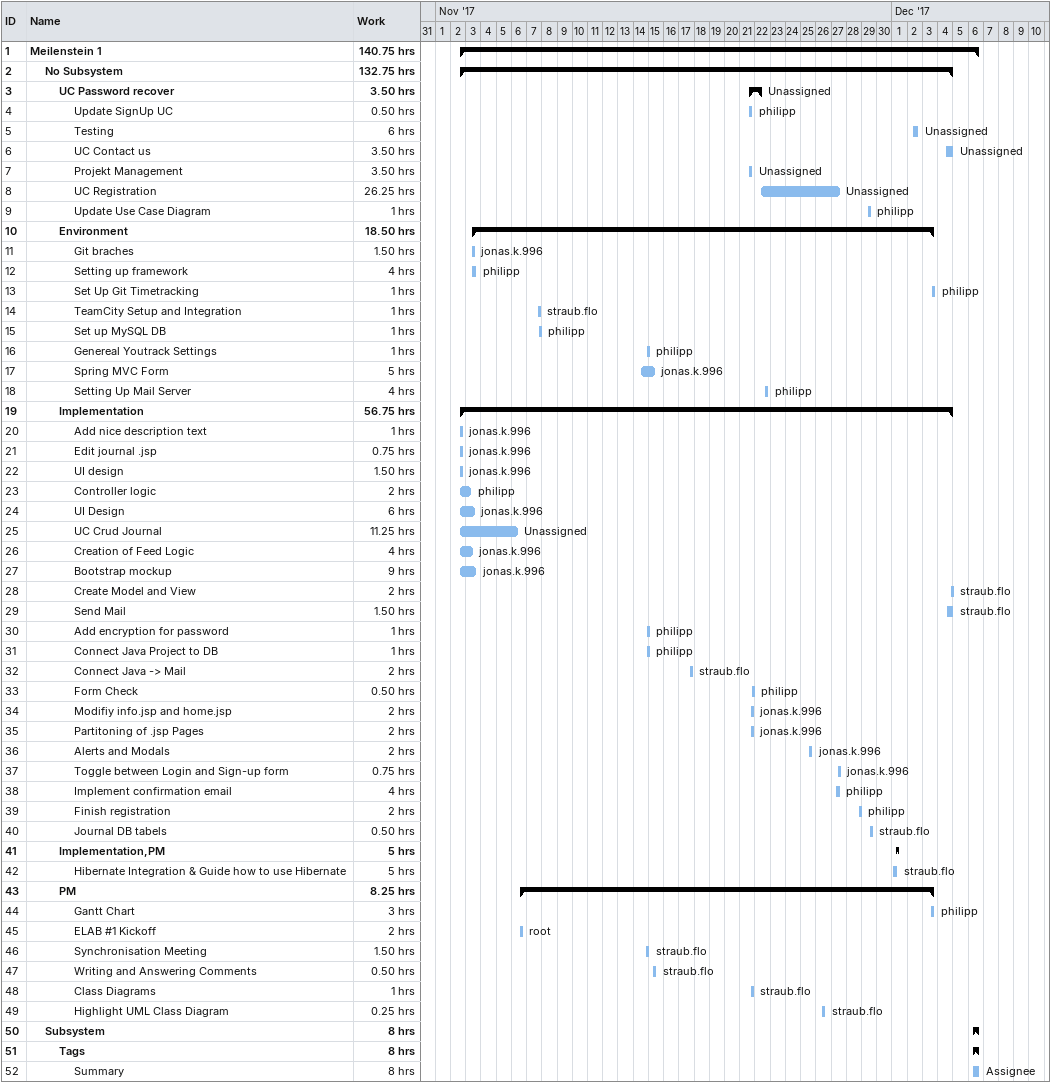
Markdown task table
| ID | Level | Task | Start | Finish | Resources | Work (h) |
|---|---|---|---|---|---|---|
| 1 | 1 | **Meilenstein 1** | 2017-11-02 | 2017-12-06 |  | 140.75 |
| 2 | 2 | **No Subsystem** | 2017-11-02 | 2017-12-05 |  | 132.75 |
| 3 | 3 | **UC Password recover** | 2017-11-21 | 2017-11-22 | Unassigned | 3.50 |
| 4 | 4 | Update SignUp UC | 2017-11-21 | 2017-11-21 | philipp | 0.50 |
| 5 | 4 | Testing | 2017-12-02 | 2017-12-02 | Unassigned | 6 |
| 6 | 4 | UC Contact us | 2017-12-04 | 2017-12-05 | Unassigned | 3.50 |
| 7 | 4 | Projekt Management | 2017-11-21 | 2017-11-21 | Unassigned | 3.50 |
| 8 | 4 | UC Registration | 2017-11-22 | 2017-11-27 | Unassigned | 26.25 |
| 9 | 4 | Update Use Case Diagram | 2017-11-29 | 2017-11-29 | philipp | 1 |
| 10 | 3 | **Environment** | 2017-11-03 | 2017-12-03 |  | 18.50 |
| 11 | 4 | Git braches | 2017-11-03 | 2017-11-03 | jonas.k.996 | 1.50 |
| 12 | 4 | Setting up framework | 2017-11-03 | 2017-11-03 | philipp | 4 |
| 13 | 4 | Set Up Git Timetracking | 2017-12-03 | 2017-12-03 | philipp | 1 |
| 14 | 4 | TeamCity Setup and Integration | 2017-11-07 | 2017-11-07 | straub.flo | 1 |
| 15 | 4 | Set up MySQL DB | 2017-11-07 | 2017-11-07 | philipp | 1 |
| 16 | 4 | Genereal Youtrack Settings | 2017-11-14 | 2017-11-14 | philipp | 1 |
| 17 | 4 | Spring MVC Form | 2017-11-14 | 2017-11-15 | jonas.k.996 | 5 |
| 18 | 4 | Setting Up Mail Server | 2017-11-22 | 2017-11-22 | philipp | 4 |
| 19 | 3 | **Implementation** | 2017-11-02 | 2017-12-05 |  | 56.75 |
| 20 | 4 | Add nice description text | 2017-11-02 | 2017-11-02 | jonas.k.996 | 1 |
| 21 | 4 | Edit journal .jsp | 2017-11-02 | 2017-11-02 | jonas.k.996 | 0.75 |
| 22 | 4 | UI design | 2017-11-02 | 2017-11-02 | jonas.k.996 | 1.50 |
| 23 | 4 | Controller logic | 2017-11-02 | 2017-11-03 | philipp | 2 |
| 24 | 4 | UI Design | 2017-11-02 | 2017-11-03 | jonas.k.996 | 6 |
| 25 | 4 | UC Crud Journal | 2017-11-02 | 2017-11-06 | Unassigned | 11.25 |
| 26 | 4 | Creation of Feed Logic | 2017-11-02 | 2017-11-03 | jonas.k.996 | 4 |
| 27 | 4 | Bootstrap mockup | 2017-11-02 | 2017-11-03 | jonas.k.996 | 9 |
| 28 | 4 | Create Model and View | 2017-12-04 | 2017-12-04 | straub.flo | 2 |
| 29 | 4 | Send Mail | 2017-12-04 | 2017-12-05 | straub.flo | 1.50 |
| 30 | 4 | Add encryption for password | 2017-11-14 | 2017-11-14 | philipp | 1 |
| 31 | 4 | Connect Java Project to DB | 2017-11-14 | 2017-11-14 | philipp | 1 |
| 32 | 4 | Connect Java -> Mail | 2017-11-17 | 2017-11-17 | straub.flo | 2 |
| 33 | 4 | Form Check | 2017-11-21 | 2017-11-21 | philipp | 0.50 |
| 34 | 4 | Modifiy info.jsp and home.jsp | 2017-11-21 | 2017-11-21 | jonas.k.996 | 2 |
| 35 | 4 | Partitoning of .jsp Pages | 2017-11-21 | 2017-11-21 | jonas.k.996 | 2 |
| 36 | 4 | Alerts and Modals | 2017-11-25 | 2017-11-25 | jonas.k.996 | 2 |
| 37 | 4 | Toggle between Login and Sign-up form | 2017-11-27 | 2017-11-27 | jonas.k.996 | 0.75 |
| 38 | 4 | Implement confirmation email | 2017-11-27 | 2017-11-27 | philipp | 4 |
| 39 | 4 | Finish registration | 2017-11-28 | 2017-11-28 | philipp | 2 |
| 40 | 4 | Journal DB tabels | 2017-11-29 | 2017-11-29 | straub.flo | 0.50 |
| 41 | 3 | **Implementation,PM** | 2017-12-01 | 2017-12-01 |  | 5 |
| 42 | 4 | Hibernate Integration & Guide how to use Hibernate | 2017-12-01 | 2017-12-01 | straub.flo | 5 |
| 43 | 3 | **PM** | 2017-11-06 | 2017-12-03 |  | 8.25 |
| 44 | 4 | Gantt Chart | 2017-12-03 | 2017-12-03 | philipp | 3 |
| 45 | 4 | ELAB #1 Kickoff | 2017-11-06 | 2017-11-06 | root | 2 |
| 46 | 4 | Synchronisation Meeting | 2017-11-14 | 2017-11-14 | straub.flo | 1.50 |
| 47 | 4 | Writing and Answering Comments | 2017-11-15 | 2017-11-15 | straub.flo | 0.50 |
| 48 | 4 | Class Diagrams | 2017-11-21 | 2017-11-21 | straub.flo | 1 |
| 49 | 4 | Highlight UML Class Diagram | 2017-11-26 | 2017-11-26 | straub.flo | 0.25 |
| 50 | 2 | **Subsystem** | 2017-12-06 | 2017-12-06 |  | 8 |
| 51 | 3 | **Tags** | 2017-12-06 | 2017-12-06 |  | 8 |
| 52 | 4 | Summary | 2017-12-06 | 2017-12-06 | Assignee | 8 |
